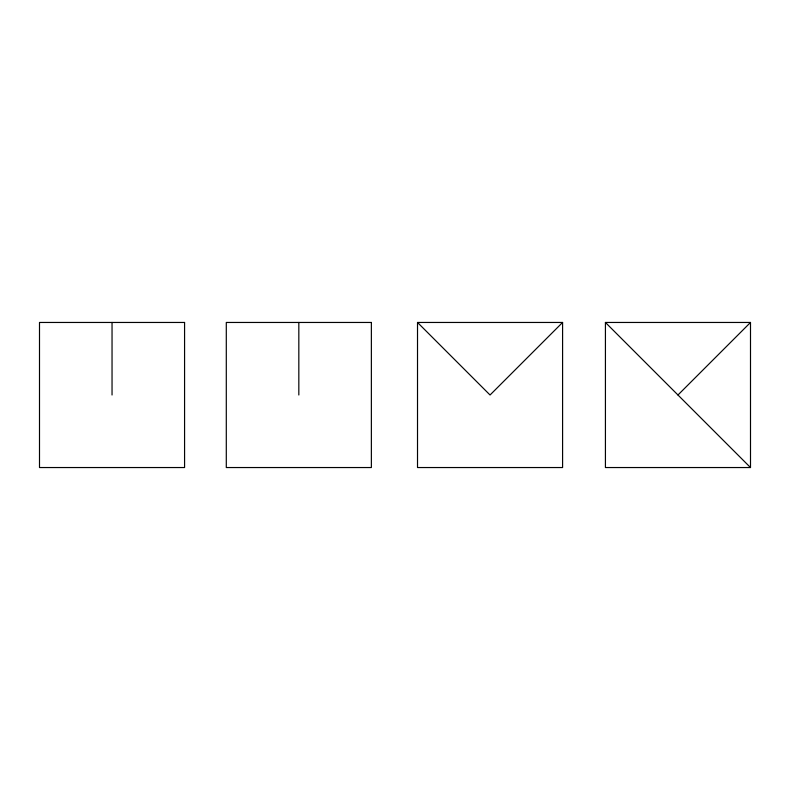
<?xml version="1.0" encoding="UTF-8"?>
<svg xmlns="http://www.w3.org/2000/svg" width="790" height="790" viewBox="0 0 790 790"><rect width="100%" height="100%" fill="white"/><g stroke="black" fill="none" stroke-linecap="round" stroke-linejoin="round"><path stroke-width="1.19" d="M562.589 322.458L490.047 395L417.515 322.458L417.515 467.542L562.589 467.542L562.589 322.458L417.515 322.458M677.958 395L750.5 322.458L605.426 322.458L605.426 467.542L750.5 467.542L750.5 322.458M605.426 322.458L750.5 467.542M298.827 322.458L298.827 395M112.042 322.458L112.042 395M184.574 322.458L39.5 322.458L39.5 467.542L184.574 467.542L184.574 322.458M371.369 322.458L226.296 322.458L226.296 467.542L371.369 467.542L371.369 322.458"/></g></svg>
